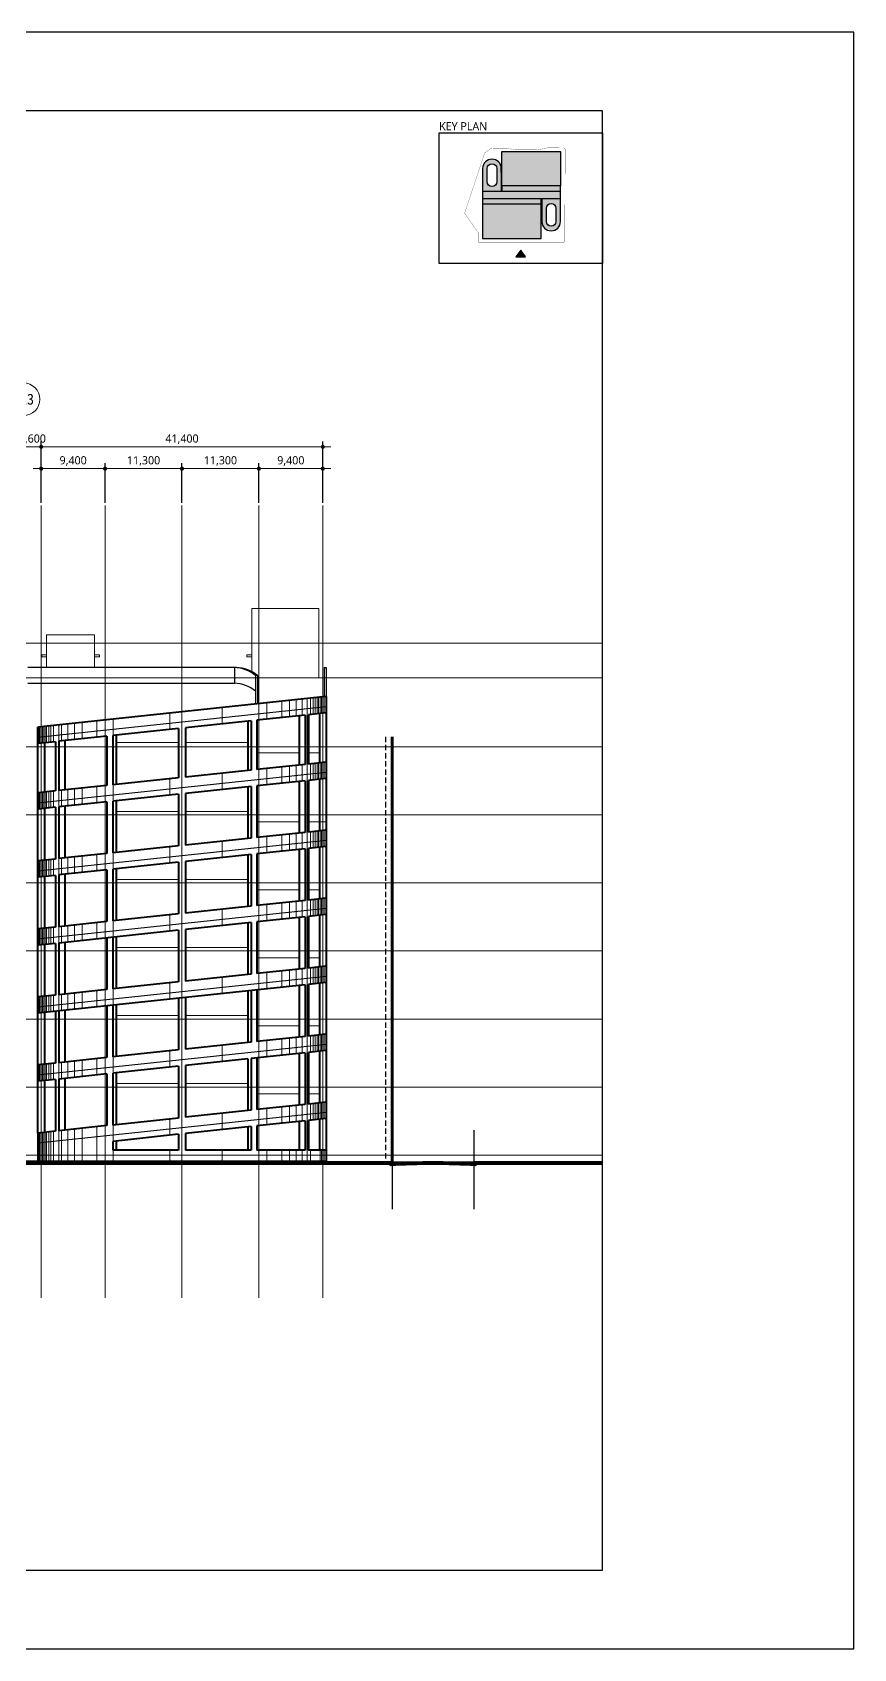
# Model space of a CAD drawing. Header units: millimetres. Extents: x 1680000 to 3024000, y 712800 to 950400.
# Drawn here: x 2903260 to 3024000, y 712800 to 950400 of the extents above; entities that cross this region are included whole.
import ezdxf
from ezdxf.enums import TextEntityAlignment as Align

# ---------------------------------------------------------------- set-up
doc = ezdxf.new("R2010")
doc.units = ezdxf.units.MM
for name, pattern in [('CEN', [62, 60, -1, 0, -1]), ('DASHDOTX2', [2, 1, -0.5, 0, -0.5]), ('DASHEDX2', [1.5, 1, -0.5]), ('HIDDEN', [0.375, 0.25, -0.125]), ('JIS_09_15', [18.9, 15, -0.9, 0.6, -0.9, 0.6, -0.9]), ('PHANTOM', [63.5, 31.75, -6.35, 6.35, -6.35, 6.35, -6.35])]:
    doc.linetypes.add(name, pattern=pattern)
doc.layers.get('Defpoints').update_dxf_attribs({"color": 140})
doc.layers.add('0_검토', color=1, linetype='HIDDEN')
doc.layers.add('색상', color=7, linetype='Continuous')
for name, color, linetype, lineweight in [('A-AXIS-LINE', 1, 'CEN', 15), ('A-BOND-LIN1', 4, 'DASHDOTX2', 25), ('A-BOND-LIN2', 4, 'DASHEDX2', 25), ('A-ELEV-LIN1', 2, 'Continuous', 40), ('A-ELEV-LIN3', 8, 'Continuous', 18)]:
    doc.layers.add(name, color=color, linetype=linetype, lineweight=lineweight)
doc.layers.add('A-XXXX-NPLT', color=144, linetype='Continuous', lineweight=15, plot=False)
doc.styles.add('HY울릉도L', font='')
doc.styles.add('돋움체', font='')
doc.styles.add('맑은고딕', font='malgun.ttf')
doc.styles.get('HY울릉도L').set_extended_font_data('HYwulM')
doc.styles.get('돋움체').set_extended_font_data('DotumChe')
doc.dimstyles.new('CDIM', dxfattribs={"dimtxt": 3, "dimasz": 1.5, "dimexe": 2, "dimexo": 1, "dimgap": 1, "dimtad": 1, "dimdec": 0, "dimrnd": 0.5, "dimzin": 0, "dimdsep": 32, "dimlunit": 6, "dimtxsty": 'HY울릉도L', "dimblk1": '_CIDOT', "dimblk2": '_CIDOT', "dimsah": 1, "dimcen": 5.5, "dimclrd": 2, "dimclre": 2, "dimclrt": 7, "dimadec": 0, "dimazin": 0, "dimtfac": 1, "dimtdec": 0, "dimtix": 1, "dimtmove": 2, "dimatfit": 1, "dimldrblk": '_CIDOT', "dimfxl": 1, "dimtolj": 1, "dimtzin": 0, "dimlwd": -1, "dimarcsym": 0})

# ---------------------------------------------------------------- blocks, each defined once
blk = doc.blocks.new('axis')
at = {"layer": 'A-AXIS-LINE'}
for p, q in [((4621438.1, -355868.7), (4883538.1, -355868.7)), ((4621438.1, -360968.7), (4883538.1, -360968.7)), ((4621438.1, -371118.7), (4883538.1, -371118.7)), ((4621438.1, -381118.7), (4883538.1, -381118.7)), ((4621438.1, -391118.7), (4883538.1, -391118.7)), ((4621438.1, -401118.7), (4883538.1, -401118.7)), ((4621438.1, -411118.7), (4883538.1, -411118.7)), ((4621438.1, -421118.7), (4883538.1, -421118.7)), ((4621438.1, -431118.7), (4883538.1, -431118.7)), ((4621438.1, -432118.7), (4883538.1, -432118.7))]:
    blk.add_line(p, q, dxfattribs=at)
blk = doc.blocks.new('_CIDOT')
at = {"color": 0, "linetype": 'ByBlock'}
blk.add_line((2, 0), (-1, 0), dxfattribs=at)
at = {"color": 0, "linetype": 'ByBlock', "const_width": 0.5}
blk.add_lwpolyline([(-0.25, 0, 1), (0.25, 0, 1)], format="xyb", close=True, dxfattribs=at)
blk = doc.blocks.new('*D93')
at = {"layer": 'A-XXXX-NPLT', "transparency": 16777216}
for p, q in [((2901360, 889460), (2900760, 889460)), ((2904560, 889460), (2901960, 889460)), ((2905160, 889460), (2905760, 889460))]:
    blk.add_line(p, q, dxfattribs=at)
at = {"layer": 'A-XXXX-NPLT', "lineweight": -2, "transparency": 16777216}
for p, q in [((2901960, 881260), (2901960, 890260)), ((2904560, 881260), (2904560, 890260))]:
    blk.add_line(p, q, dxfattribs=at)
at = {"layer": 'Defpoints', "color": 0, "transparency": 16777216}
for p in [(2901960, 889460), (2901960, 880860), (2904560, 880860)]:
    blk.add_point(p, dxfattribs=at)
at = {"layer": 'A-XXXX-NPLT', "transparency": 16777216, "xscale": 600, "yscale": 600, "zscale": 600}
for p, rotation in [((2901960, 889460), 359.9999999950539), ((2904560, 889460), 179.9999999950539)]:
    blk.add_blockref('_CIDOT', p, dxfattribs=dict(at, rotation=rotation))
at = {"layer": 'A-XXXX-NPLT', "color": 3, "transparency": 16777216, "insert": (2903260, 890581), "char_height": 1200, "attachment_point": 5, "rotation": 360, "style": '맑은고딕'}
blk.add_mtext('\\A1;2,600', dxfattribs=at)
blk = doc.blocks.new('*D94')
at = {"layer": 'A-XXXX-NPLT', "lineweight": -2, "transparency": 16777216}
for p, q in [((2904560, 881260), (2904560, 887060)), ((2913960, 881260), (2913960, 887060))]:
    blk.add_line(p, q, dxfattribs=at)
at = {"layer": 'A-XXXX-NPLT', "transparency": 16777216}
blk.add_line((2913360, 886260), (2905160, 886260), dxfattribs=at)
at = {"layer": 'Defpoints', "color": 0, "transparency": 16777216}
for p in [(2904560, 886260), (2904560, 880860), (2913960, 880860)]:
    blk.add_point(p, dxfattribs=at)
at = {"layer": 'A-XXXX-NPLT', "transparency": 16777216, "xscale": 600, "yscale": 600, "zscale": 600}
for p, rotation in [((2904560, 886260), 179.9999999991542), ((2913960, 886260), 359.9999999991542)]:
    blk.add_blockref('_CIDOT', p, dxfattribs=dict(at, rotation=rotation))
at = {"layer": 'A-XXXX-NPLT', "color": 3, "transparency": 16777216, "insert": (2909260, 887381), "char_height": 1200, "attachment_point": 5, "style": '맑은고딕'}
blk.add_mtext('\\A1;9,400', dxfattribs=at)
blk = doc.blocks.new('*D95')
at = {"layer": 'A-XXXX-NPLT', "lineweight": -2, "transparency": 16777216}
for p, q in [((2913960, 881260), (2913960, 887060)), ((2925260, 881260), (2925260, 887060))]:
    blk.add_line(p, q, dxfattribs=at)
at = {"layer": 'A-XXXX-NPLT', "transparency": 16777216}
blk.add_line((2924660, 886260), (2914560, 886260), dxfattribs=at)
at = {"layer": 'Defpoints', "color": 0, "transparency": 16777216}
for p in [(2913960, 886260), (2913960, 880860), (2925260, 880860)]:
    blk.add_point(p, dxfattribs=at)
at = {"layer": 'A-XXXX-NPLT', "transparency": 16777216, "xscale": 600, "yscale": 600, "zscale": 600, "rotation": 180}
blk.add_blockref('_CIDOT', (2913960, 886260), dxfattribs=at)
at = {"layer": 'A-XXXX-NPLT', "transparency": 16777216, "xscale": 600, "yscale": 600, "zscale": 600}
blk.add_blockref('_CIDOT', (2925260, 886260), dxfattribs=at)
at = {"layer": 'A-XXXX-NPLT', "color": 3, "transparency": 16777216, "insert": (2919610, 887384), "char_height": 1200, "attachment_point": 5, "style": '맑은고딕'}
blk.add_mtext('\\A1;11,300', dxfattribs=at)
blk = doc.blocks.new('*D96')
at = {"layer": 'A-XXXX-NPLT', "lineweight": -2, "transparency": 16777216}
for p, q in [((2925260, 881260), (2925260, 887060)), ((2936560, 881260), (2936560, 887060))]:
    blk.add_line(p, q, dxfattribs=at)
at = {"layer": 'A-XXXX-NPLT', "transparency": 16777216}
blk.add_line((2935960, 886260), (2925860, 886260), dxfattribs=at)
at = {"layer": 'Defpoints', "color": 0, "transparency": 16777216}
for p in [(2925260, 886260), (2925260, 880860), (2936560, 880860)]:
    blk.add_point(p, dxfattribs=at)
at = {"layer": 'A-XXXX-NPLT', "transparency": 16777216, "xscale": 600, "yscale": 600, "zscale": 600}
for p, rotation in [((2925260, 886260), 179.9999999992869), ((2936560, 886260), 359.999999999287)]:
    blk.add_blockref('_CIDOT', p, dxfattribs=dict(at, rotation=rotation))
at = {"layer": 'A-XXXX-NPLT', "color": 3, "transparency": 16777216, "insert": (2930910, 887384), "char_height": 1200, "attachment_point": 5, "style": '맑은고딕'}
blk.add_mtext('\\A1;11,300', dxfattribs=at)
blk = doc.blocks.new('*D86')
at = {"layer": 'A-XXXX-NPLT', "lineweight": -2, "transparency": 16777216}
for p, q in [((2904560, 881260), (2904560, 890260)), ((2945960, 881260), (2945960, 890260))]:
    blk.add_line(p, q, dxfattribs=at)
at = {"layer": 'A-XXXX-NPLT', "transparency": 16777216}
blk.add_line((2945360, 889460), (2905160, 889460), dxfattribs=at)
at = {"layer": 'Defpoints', "color": 0, "transparency": 16777216}
for p in [(2904560, 889460), (2904560, 880860), (2945960, 880860)]:
    blk.add_point(p, dxfattribs=at)
at = {"layer": 'A-XXXX-NPLT', "transparency": 16777216, "xscale": 600, "yscale": 600, "zscale": 600, "rotation": 180}
blk.add_blockref('_CIDOT', (2904560, 889460), dxfattribs=at)
at = {"layer": 'A-XXXX-NPLT', "transparency": 16777216, "xscale": 600, "yscale": 600, "zscale": 600}
blk.add_blockref('_CIDOT', (2945960, 889460), dxfattribs=at)
at = {"layer": 'A-XXXX-NPLT', "color": 3, "transparency": 16777216, "insert": (2925260, 890584), "char_height": 1200, "attachment_point": 5, "style": '맑은고딕'}
blk.add_mtext('\\A1;41,400', dxfattribs=at)
blk = doc.blocks.new('*D87')
at = {"layer": 'A-XXXX-NPLT', "lineweight": -2, "transparency": 16777216}
for p, q in [((2936560, 881260), (2936560, 887060)), ((2945960, 881260), (2945960, 887060))]:
    blk.add_line(p, q, dxfattribs=at)
at = {"layer": 'A-XXXX-NPLT', "transparency": 16777216}
blk.add_line((2945360, 886260), (2937160, 886260), dxfattribs=at)
at = {"layer": 'Defpoints', "color": 0, "transparency": 16777216}
for p in [(2936560, 886260), (2936560, 880860), (2945960, 880860)]:
    blk.add_point(p, dxfattribs=at)
at = {"layer": 'A-XXXX-NPLT', "transparency": 16777216, "xscale": 600, "yscale": 600, "zscale": 600}
for p, rotation in [((2936560, 886260), 179.9999999991542), ((2945960, 886260), 359.9999999991542)]:
    blk.add_blockref('_CIDOT', p, dxfattribs=dict(at, rotation=rotation))
at = {"layer": 'A-XXXX-NPLT', "color": 3, "transparency": 16777216, "insert": (2941260, 887381), "char_height": 1200, "attachment_point": 5, "style": '맑은고딕'}
blk.add_mtext('\\A1;9,400', dxfattribs=at)
blk = doc.blocks.new('램프_남측')
for points in [[(4488164, -4954205), (4478997, -4954205)], [(4498331, -4954205), (4489158, -4954205)], [(4505908, -4955705), (4499689, -4955705)], [(4508864, -4955705), (4507269, -4955705)], [(4488164, -4964355), (4478997, -4964355)], [(4498331, -4964355), (4489158, -4964355)], [(4505908, -4965855), (4499689, -4965855)], [(4509864, -4965855), (4507269, -4965855)], [(4488164, -4974355), (4478997, -4974355)], [(4498331, -4974355), (4489158, -4974355)], [(4505908, -4975855), (4499689, -4975855)], [(4508864, -4975855), (4507269, -4975855)], [(4488164, -4984355), (4478997, -4984355)], [(4498331, -4984355), (4489158, -4984355)], [(4505908, -4985855), (4499689, -4985855)], [(4508864, -4985855), (4507269, -4985855)], [(4488164, -4994355), (4478997, -4994355)], [(4498331, -4994355), (4489158, -4994355)], [(4505908, -4995855), (4499689, -4995855)], [(4508864, -4995855), (4507269, -4995855)], [(4488164, -5004355), (4478997, -5004355)], [(4498331, -5004355), (4489158, -5004355)], [(4505908, -5005855), (4499689, -5005855)], [(4508864, -5005855), (4507269, -5005855)]]:
    blk.add_lwpolyline(points)
at = {"layer": 'A-ELEV-LIN1'}
for p, q in [((4509864, -4947445), (4467464, -4951963)), ((4509864, -4947445), (4509864, -5015855)), ((4498828, -4951021), (4489158, -4952051)), ((4498331, -4951074), (4498331, -4958324)), ((4498828, -4951021), (4498828, -4958271)), ((4506769, -4950175), (4499689, -4950929)), ((4499689, -4950929), (4499689, -4958179)), ((4505908, -4950267), (4505908, -4957517)), ((4506769, -4950175), (4506769, -4957425)), ((4509864, -4949845), (4507269, -4950122)), ((4507269, -4950122), (4507269, -4957372)), ((4508864, -4949952), (4508864, -4957202)), ((4467464, -4957113), (4467464, -4951963)), ((4477631, -4953280), (4470554, -4954034)), ((4471420, -4953941), (4471420, -4961191)), ((4477631, -4953280), (4477631, -4960530)), ((4488164, -4952157), (4478495, -4953187)), ((4478495, -4953187), (4478495, -4960437)), ((4478997, -4953134), (4478997, -4960384)), ((4488164, -4952157), (4488164, -4959407)), ((4489158, -4952051), (4489158, -4959301)), ((4470054, -4954087), (4467464, -4954363)), ((4468464, -4954256), (4468464, -4961506)), ((4470054, -4954087), (4470054, -4961337)), ((4470554, -4954034), (4470554, -4961284)), ((4467464, -4961613), (4467464, -4957113)), ((4498828, -4958271), (4489158, -4959301)), ((4506769, -4957425), (4499689, -4958179)), ((4509864, -4957095), (4507269, -4957372)), ((4477631, -4960530), (4470554, -4961284)), ((4488164, -4959407), (4478495, -4960437)), ((4498828, -4960671), (4489158, -4961701)), ((4498331, -4960724), (4498331, -4968324)), ((4498828, -4960671), (4498828, -4968271)), ((4506769, -4959825), (4499689, -4960579)), ((4499689, -4960579), (4499689, -4968179)), ((4505908, -4959917), (4505908, -4967517)), ((4506769, -4959825), (4506769, -4967425)), ((4509864, -4959495), (4507269, -4959772)), ((4507269, -4959772), (4507269, -4967372)), ((4508864, -4959602), (4508864, -4967202)), ((4470054, -4961337), (4467464, -4961613)), ((4467464, -4967113), (4467464, -4961613)), ((4477631, -4962930), (4470554, -4963684)), ((4477631, -4962930), (4477631, -4970530)), ((4488164, -4961807), (4478495, -4962837)), ((4478495, -4962837), (4478495, -4970437)), ((4478997, -4962784), (4478997, -4970384)), ((4488164, -4961807), (4488164, -4969407)), ((4489158, -4961701), (4489158, -4969301)), ((4470054, -4963737), (4467464, -4964013)), ((4468464, -4963906), (4468464, -4971506)), ((4470054, -4963737), (4470054, -4971337)), ((4470554, -4963684), (4470554, -4971284)), ((4471420, -4963591), (4471420, -4971191)), ((4467464, -4971613), (4467464, -4967113)), ((4506769, -4967425), (4499689, -4968179)), ((4509864, -4967095), (4507269, -4967372)), ((4477631, -4970530), (4470554, -4971284)), ((4488164, -4969407), (4478495, -4970437)), ((4498828, -4968271), (4489158, -4969301)), ((4506769, -4969825), (4499689, -4970579)), ((4499689, -4970579), (4499689, -4978179)), ((4505908, -4969917), (4505908, -4977517)), ((4506769, -4969825), (4506769, -4977425)), ((4509864, -4969495), (4507269, -4969772)), ((4507269, -4969772), (4507269, -4977372)), ((4508864, -4969602), (4508864, -4977202)), ((4470054, -4971337), (4467464, -4971613)), ((4467464, -4977113), (4467464, -4971613)), ((4477631, -4972930), (4470554, -4973684)), ((4477631, -4972930), (4477631, -4980530)), ((4488164, -4971807), (4478495, -4972837)), ((4478495, -4972837), (4478495, -4980437)), ((4478997, -4972784), (4478997, -4980384)), ((4488164, -4971807), (4488164, -4979407)), ((4498828, -4970671), (4489158, -4971701)), ((4489158, -4971701), (4489158, -4979301)), ((4498331, -4970724), (4498331, -4978324)), ((4498828, -4970671), (4498828, -4978271)), ((4470054, -4973737), (4467464, -4974013)), ((4468464, -4973906), (4468464, -4981506)), ((4470054, -4973737), (4470054, -4981337)), ((4470554, -4973684), (4470554, -4981284)), ((4471420, -4973591), (4471420, -4981191)), ((4467464, -4981613), (4467464, -4977113)), ((4506769, -4977425), (4499689, -4978179)), ((4509864, -4977095), (4507269, -4977372)), ((4488164, -4979407), (4478495, -4980437)), ((4498828, -4978271), (4489158, -4979301)), ((4506769, -4979825), (4499689, -4980579)), ((4505908, -4979917), (4505908, -4987517)), ((4506769, -4979825), (4506769, -4987425)), ((4509864, -4979495), (4507269, -4979772)), ((4507269, -4979772), (4507269, -4987372)), ((4508864, -4979602), (4508864, -4987202)), ((4470054, -4981337), (4467464, -4981613)), ((4467464, -4987113), (4467464, -4981613)), ((4477631, -4980530), (4470554, -4981284)), ((4488164, -4981807), (4470554, -4983684)), ((4488164, -4981807), (4488164, -4989407)), ((4498828, -4980671), (4489158, -4981701)), ((4489158, -4981701), (4489158, -4989301)), ((4498331, -4980724), (4498331, -4988324)), ((4498828, -4980671), (4498828, -4988271)), ((4499689, -4980579), (4499689, -4988179)), ((4470054, -4983737), (4467464, -4984013)), ((4468464, -4983906), (4468464, -4991506)), ((4470054, -4983737), (4470054, -4991337)), ((4470554, -4983684), (4470554, -4991284)), ((4471420, -4983591), (4471420, -4991191)), ((4477631, -4982930), (4477631, -4990530)), ((4478495, -4982837), (4478495, -4990437)), ((4478997, -4982784), (4478997, -4990384)), ((4467464, -4991613), (4467464, -4987113)), ((4509864, -4987095), (4507269, -4987372)), ((4488164, -4989407), (4478495, -4990437)), ((4498828, -4988271), (4489158, -4989301)), ((4506769, -4987425), (4499689, -4988179)), ((4509864, -4989495), (4507269, -4989772)), ((4506769, -4989825), (4467464, -4994013)), ((4470054, -4991337), (4467464, -4991613)), ((4467464, -4997113), (4467464, -4991613)), ((4477631, -4990530), (4470554, -4991284)), ((4488164, -4991807), (4488164, -4999407)), ((4489158, -4991701), (4489158, -4999301)), ((4498331, -4990724), (4498331, -4998324)), ((4498828, -4990671), (4498828, -4998271)), ((4499689, -4990579), (4499689, -4998179)), ((4505908, -4989917), (4505908, -4997517)), ((4506769, -4989825), (4506769, -4997425)), ((4507269, -4989772), (4507269, -4997372)), ((4508864, -4989602), (4508864, -4997202)), ((4468464, -4993906), (4468464, -5001506)), ((4470054, -4993737), (4470054, -5001337)), ((4470554, -4993684), (4470554, -5001284)), ((4471420, -4993591), (4471420, -5001191)), ((4477631, -4992930), (4477631, -5000530)), ((4478495, -4992837), (4478495, -5000437)), ((4478997, -4992784), (4478997, -5000384)), ((4467464, -5001613), (4467464, -4997113)), ((4498828, -4998271), (4489158, -4999301)), ((4506769, -4997425), (4499689, -4998179)), ((4509864, -4997095), (4507269, -4997372)), ((4470054, -5001337), (4467464, -5001613)), ((4477631, -5000530), (4470554, -5001284)), ((4488164, -4999407), (4478495, -5000437)), ((4498331, -5000724), (4489158, -5001701)), ((4498331, -5000724), (4498331, -5008324)), ((4506769, -4999825), (4498828, -5000671)), ((4498828, -5000671), (4498828, -5008271)), ((4499689, -5000579), (4499689, -5008179)), ((4505908, -4999917), (4505908, -5007517)), ((4506769, -4999825), (4506769, -5007425)), ((4509864, -4999495), (4507269, -4999772)), ((4507269, -4999772), (4507269, -5007372)), ((4508864, -4999602), (4508864, -5007202)), ((4467464, -5007113), (4467464, -5001613)), ((4470054, -5003737), (4467464, -5004013)), ((4470054, -5003737), (4470054, -5011337)), ((4477631, -5002930), (4470554, -5003684)), ((4470554, -5003684), (4470554, -5011284)), ((4471420, -5003591), (4471420, -5011191)), ((4477631, -5002930), (4477631, -5010530)), ((4488164, -5001807), (4478495, -5002837)), ((4478495, -5002837), (4478495, -5010437)), ((4478997, -5002784), (4478997, -5010384)), ((4488164, -5001807), (4488164, -5009407)), ((4489158, -5001701), (4489158, -5009301)), ((4468464, -5003906), (4468464, -5011506)), ((4467464, -5011613), (4467464, -5007113)), ((4498828, -5008271), (4489158, -5009301)), ((4506769, -5007425), (4499689, -5008179)), ((4509864, -5007095), (4507269, -5007372)), ((4477631, -5010530), (4470554, -5011284)), ((4488164, -5009407), (4478495, -5010437)), ((4498828, -5010671), (4489158, -5011701)), ((4498331, -5010724), (4498331, -5014155)), ((4498828, -5010671), (4498828, -5014155)), ((4506769, -5009825), (4499689, -5010579)), ((4499689, -5010579), (4499689, -5014155)), ((4505908, -5009917), (4505908, -5014155)), ((4506769, -5009825), (4506769, -5014155)), ((4509864, -5009495), (4507269, -5009772)), ((4507269, -5009772), (4507269, -5014155)), ((4508864, -5009602), (4508864, -5014155)), ((4470054, -5011337), (4467464, -5011613)), ((4467464, -5011613), (4467464, -5015854)), ((4488164, -5011807), (4478495, -5012837)), ((4478495, -5012837), (4478495, -5014155)), ((4478997, -5012784), (4478997, -5014155)), ((4488164, -5011807), (4488164, -5014155)), ((4489158, -5011701), (4489158, -5014155)), ((4488164, -5014155), (4478495, -5014155)), ((4498828, -5014155), (4489158, -5014155)), ((4506769, -5014155), (4499689, -5014155)), ((4509864, -5014155), (4507269, -5014155))]:
    blk.add_line(p, q, dxfattribs=at)
at = {"layer": 'A-ELEV-LIN3'}
for p, q in [((4494553, -4949077), (4494553, -4951477)), ((4501153, -4948373), (4501153, -4950773)), ((4503353, -4948139), (4503353, -4950539)), ((4504453, -4948022), (4504453, -4950422)), ((4505453, -4947915), (4505453, -4950315)), ((4506353, -4947819), (4506353, -4950219)), ((4507053, -4947745), (4507053, -5015855)), ((4507553, -4947691), (4507553, -4950091)), ((4507953, -4947649), (4507953, -4950049)), ((4508253, -4947617), (4508253, -4950017)), ((4508553, -4947585), (4508553, -4949985)), ((4508753, -4947564), (4508753, -4949964)), ((4508953, -4947542), (4508953, -4949942)), ((4509153, -4947521), (4509153, -4949921)), ((4509353, -4947500), (4509353, -4949900)), ((4509553, -4947478), (4509553, -4949878)), ((4471869, -4951493), (4471869, -4953893)), ((4472869, -4951387), (4472869, -4953787)), ((4473969, -4951270), (4473969, -4953670)), ((4476169, -4951035), (4476169, -4953435)), ((4478569, -4950801), (4478569, -4953180)), ((4486858, -4949896), (4486858, -4952296)), ((4467619, -4951946), (4467619, -4954346)), ((4467769, -4951930), (4467769, -4954330)), ((4467969, -4951909), (4467969, -4954309)), ((4468169, -4951888), (4468169, -4954288)), ((4468369, -4951866), (4468369, -4954266)), ((4468569, -4951845), (4468569, -4954245)), ((4468769, -4951824), (4468769, -4954224)), ((4469069, -4951792), (4469069, -4954192)), ((4469369, -4951760), (4469369, -4954160)), ((4469769, -4951717), (4469769, -4954117)), ((4470569, -4951664), (4470569, -4954032)), ((4470969, -4951589), (4470969, -4953989)), ((4501153, -4958023), (4501153, -4960423)), ((4503353, -4957789), (4503353, -4960189)), ((4504453, -4957672), (4504453, -4960072)), ((4505453, -4957565), (4505453, -4959965)), ((4506353, -4957469), (4506353, -4959869)), ((4507553, -4957341), (4507553, -4959741)), ((4507953, -4957299), (4507953, -4959699)), ((4508253, -4957267), (4508253, -4959667)), ((4508553, -4957235), (4508553, -4959635)), ((4508753, -4957214), (4508753, -4959614)), ((4508953, -4957192), (4508953, -4959592)), ((4509153, -4957171), (4509153, -4959571)), ((4509353, -4957150), (4509353, -4959550)), ((4509553, -4957128), (4509553, -4959528)), ((4472869, -4961037), (4472869, -4963437)), ((4473969, -4960920), (4473969, -4963320)), ((4476169, -4960685), (4476169, -4963085)), ((4478569, -4960451), (4478569, -4962830)), ((4486858, -4959537), (4486858, -4961946)), ((4494553, -4958727), (4494553, -4961127)), ((4467619, -4961596), (4467619, -4963996)), ((4467769, -4961580), (4467769, -4963980)), ((4467969, -4961559), (4467969, -4963959)), ((4468169, -4961538), (4468169, -4963938)), ((4468369, -4961516), (4468369, -4963916)), ((4468569, -4961495), (4468569, -4963895)), ((4468769, -4961474), (4468769, -4963874)), ((4469069, -4961442), (4469069, -4963842)), ((4469369, -4961410), (4469369, -4963810)), ((4469769, -4961367), (4469769, -4963767)), ((4470569, -4961314), (4470569, -4963682)), ((4470969, -4961239), (4470969, -4963639)), ((4471869, -4961143), (4471869, -4963543)), ((4501153, -4968023), (4501153, -4970423)), ((4503353, -4967789), (4503353, -4970189)), ((4504453, -4967672), (4504453, -4970072)), ((4505453, -4967565), (4505453, -4969965)), ((4506353, -4967469), (4506353, -4969869)), ((4507553, -4967341), (4507553, -4969741)), ((4507953, -4967299), (4507953, -4969699)), ((4508253, -4967267), (4508253, -4969667)), ((4508553, -4967235), (4508553, -4969635)), ((4508753, -4967214), (4508753, -4969614)), ((4508953, -4967192), (4508953, -4969592)), ((4509153, -4967171), (4509153, -4969571)), ((4509353, -4967150), (4509353, -4969550)), ((4509553, -4967128), (4509553, -4969528)), ((4478569, -4970451), (4478569, -4972830)), ((4486858, -4969537), (4486858, -4971946)), ((4494553, -4968727), (4494553, -4971127)), ((4467619, -4971596), (4467619, -4973996)), ((4467769, -4971580), (4467769, -4973980)), ((4467969, -4971559), (4467969, -4973959)), ((4468169, -4971538), (4468169, -4973938)), ((4468369, -4971516), (4468369, -4973916)), ((4468569, -4971495), (4468569, -4973895)), ((4468769, -4971474), (4468769, -4973874)), ((4469069, -4971442), (4469069, -4973842)), ((4469369, -4971410), (4469369, -4973810)), ((4469769, -4971367), (4469769, -4973767)), ((4470569, -4971314), (4470569, -4973682)), ((4470969, -4971239), (4470969, -4973639)), ((4471869, -4971143), (4471869, -4973543)), ((4472869, -4971037), (4472869, -4973437)), ((4473969, -4970920), (4473969, -4973320)), ((4476169, -4970685), (4476169, -4973085)), ((4504453, -4977672), (4504453, -4980072)), ((4505453, -4977565), (4505453, -4979965)), ((4506353, -4977469), (4506353, -4979869)), ((4507553, -4977341), (4507553, -4979741)), ((4507953, -4977299), (4507953, -4979699)), ((4508253, -4977267), (4508253, -4979667)), ((4508553, -4977235), (4508553, -4979635)), ((4508753, -4977214), (4508753, -4979614)), ((4508953, -4977192), (4508953, -4979592)), ((4509153, -4977171), (4509153, -4979571)), ((4509353, -4977150), (4509353, -4979550)), ((4509553, -4977128), (4509553, -4979528)), ((4486858, -4979537), (4486858, -4981946)), ((4494553, -4978727), (4494553, -4981127)), ((4501153, -4978023), (4501153, -4980423)), ((4503353, -4977789), (4503353, -4980189)), ((4467619, -4981596), (4467619, -4983996)), ((4467769, -4981580), (4467769, -4983980)), ((4467969, -4981559), (4467969, -4983959)), ((4468169, -4981538), (4468169, -4983938)), ((4468369, -4981516), (4468369, -4983916)), ((4468569, -4981495), (4468569, -4983895)), ((4468769, -4981474), (4468769, -4983874)), ((4469069, -4981442), (4469069, -4983842)), ((4469369, -4981410), (4469369, -4983810)), ((4469769, -4981367), (4469769, -4983767)), ((4470569, -4981314), (4470569, -4983682)), ((4470969, -4981239), (4470969, -4983639)), ((4471869, -4981143), (4471869, -4983543)), ((4472869, -4981037), (4472869, -4983437)), ((4473969, -4980920), (4473969, -4983320)), ((4476169, -4980685), (4476169, -4983085)), ((4478569, -4980451), (4478569, -4982830)), ((4508753, -4987214), (4508753, -4989614)), ((4508953, -4987192), (4508953, -4989592)), ((4509153, -4987171), (4509153, -4989571)), ((4509353, -4987150), (4509353, -4989550)), ((4509553, -4987128), (4509553, -4989528)), ((4486858, -4989546), (4486858, -4991946)), ((4494553, -4988727), (4494553, -4991127)), ((4501153, -4988023), (4501153, -4990423)), ((4503353, -4987789), (4503353, -4990189)), ((4504453, -4987672), (4504453, -4990072)), ((4505453, -4987565), (4505453, -4989965)), ((4506353, -4987469), (4506353, -4989869)), ((4507553, -4987341), (4507553, -4989741)), ((4507953, -4987299), (4507953, -4989699)), ((4508253, -4987267), (4508253, -4989667)), ((4508553, -4987235), (4508553, -4989635)), ((4467619, -4991596), (4467619, -4993996)), ((4467769, -4991580), (4467769, -4993980)), ((4467969, -4991559), (4467969, -4993959)), ((4468169, -4991538), (4468169, -4993938)), ((4468369, -4991516), (4468369, -4993916)), ((4468569, -4991495), (4468569, -4993895)), ((4468769, -4991474), (4468769, -4993874)), ((4469069, -4991442), (4469069, -4993842)), ((4469369, -4991410), (4469369, -4993810)), ((4469769, -4991367), (4469769, -4993767)), ((4470569, -4991314), (4470569, -4993682)), ((4470969, -4991239), (4470969, -4993639)), ((4471869, -4991143), (4471869, -4993543)), ((4472869, -4991037), (4472869, -4993437)), ((4473969, -4990920), (4473969, -4993320)), ((4476169, -4990685), (4476169, -4993085)), ((4478569, -4990451), (4478569, -4992830)), ((4494553, -4998727), (4494553, -5001127)), ((4501153, -4998023), (4501153, -5000423)), ((4503353, -4997789), (4503353, -5000189)), ((4504453, -4997672), (4504453, -5000072)), ((4505453, -4997565), (4505453, -4999965)), ((4506353, -4997469), (4506353, -4999869)), ((4507553, -4997341), (4507553, -4999741)), ((4507953, -4997299), (4507953, -4999699)), ((4508253, -4997267), (4508253, -4999667)), ((4508553, -4997235), (4508553, -4999635)), ((4508753, -4997214), (4508753, -4999614)), ((4508953, -4997192), (4508953, -4999592)), ((4509153, -4997171), (4509153, -4999571)), ((4509353, -4997150), (4509353, -4999550)), ((4509553, -4997128), (4509553, -4999528)), ((4468769, -5001474), (4468769, -5003874)), ((4469069, -5001442), (4469069, -5003842)), ((4469369, -5001410), (4469369, -5003810)), ((4469769, -5001367), (4469769, -5003767)), ((4470569, -5001314), (4470569, -5003682)), ((4470969, -5001239), (4470969, -5003639)), ((4471869, -5001143), (4471869, -5003543)), ((4472869, -5001037), (4472869, -5003437)), ((4473969, -5000920), (4473969, -5003320)), ((4476169, -5000685), (4476169, -5003085)), ((4478569, -5000451), (4478569, -5002830)), ((4486858, -4999537), (4486858, -5001946)), ((4467619, -5001596), (4467619, -5003996)), ((4467769, -5001580), (4467769, -5003980)), ((4467969, -5001559), (4467969, -5003959)), ((4468169, -5001538), (4468169, -5003938)), ((4468369, -5001516), (4468369, -5003916)), ((4468569, -5001495), (4468569, -5003895)), ((4501153, -5008023), (4501153, -5010423)), ((4503353, -5007789), (4503353, -5010189)), ((4504453, -5007672), (4504453, -5010072)), ((4505453, -5007565), (4505453, -5009965)), ((4506353, -5007469), (4506353, -5009869)), ((4507553, -5007341), (4507553, -5009741)), ((4507953, -5007299), (4507953, -5009699)), ((4508253, -5007267), (4508253, -5009667)), ((4508553, -5007235), (4508553, -5009635)), ((4508753, -5007214), (4508753, -5009614)), ((4508953, -5007192), (4508953, -5009592)), ((4509153, -5007171), (4509153, -5009571)), ((4509353, -5007150), (4509353, -5009550)), ((4509553, -5007128), (4509553, -5009528)), ((4473969, -5010920), (4473969, -5015854)), ((4476169, -5010685), (4476169, -5015854)), ((4478569, -5010430), (4478569, -5012830)), ((4486858, -5009546), (4486858, -5011946)), ((4494553, -5008727), (4494553, -5011127)), ((4467619, -5011596), (4467619, -5015854)), ((4467769, -5011580), (4467769, -5015854)), ((4467969, -5011559), (4467969, -5015854)), ((4468169, -5011538), (4468169, -5015854)), ((4468369, -5011516), (4468369, -5015854)), ((4468569, -5011495), (4468569, -5015854)), ((4468769, -5011474), (4468769, -5015854)), ((4469069, -5011442), (4469069, -5015854)), ((4469369, -5011410), (4469369, -5015854)), ((4469769, -5011367), (4469769, -5015854)), ((4470569, -5011282), (4470569, -5015854)), ((4470969, -5011239), (4470969, -5015854)), ((4471869, -5011143), (4471869, -5015854)), ((4472869, -5011037), (4472869, -5015854)), ((4478569, -5014155), (4478569, -5015854)), ((4486858, -5014155), (4486858, -5015855)), ((4494553, -5014155), (4494553, -5015855)), ((4501153, -5014155), (4501153, -5015855)), ((4503353, -5014155), (4503353, -5015855)), ((4504453, -5014155), (4504453, -5015855)), ((4505453, -5014155), (4505453, -5015855)), ((4506353, -5014155), (4506353, -5015855)), ((4507553, -5014155), (4507553, -5015855)), ((4508953, -5014155), (4508953, -5015855)), ((4509153, -5014155), (4509153, -5015855)), ((4509353, -5014155), (4509353, -5015855)), ((4509553, -5014155), (4509553, -5015855))]:
    blk.add_line(p, q, dxfattribs=at)
at = {"layer": 'Defpoints'}
for p, q in [((4509864, -4948945), (4467464, -4953463)), ((4509864, -4958595), (4467464, -4963113)), ((4509864, -4968595), (4467464, -4973113)), ((4509864, -4978595), (4467464, -4983113)), ((4509864, -4988595), (4467464, -4993113)), ((4509864, -4998595), (4467464, -5003113)), ((4509864, -5008595), (4467464, -5013113))]:
    blk.add_line(p, q, dxfattribs=at)

msp = doc.modelspace()

# ---------------------------------------------------------------- hatches: boundary and pattern name
h = msp.add_hatch(color=253)
h.dxf.hatch_style = 1
h.paths.add_polyline_path([(2980902.6, 932861.3), (2972298.2, 932861.3), (2972298.2, 927811.9), (2980902.6, 927811.9)])
h.paths.add_polyline_path([(2978064.6, 925161.8), (2969460.2, 925161.8), (2969460.2, 920112.9), (2978064.6, 920112.9)])
h = msp.add_hatch(color=251)
h.dxf.hatch_style = 1
h.paths.add_polyline_path([(2974340, 917400), (2975780, 917400), (2975060, 918360)])
at = {"layer": '색상'}
h = msp.add_hatch(color=254, dxfattribs=at)
h.dxf.hatch_style = 1
h.paths.add_polyline_path([(2972201.2, 930385.2, 0.41421356), (2970830.7, 931755.7, 0.41421356), (2969460.2, 930385.2), (2969460.2, 929771.1), (2969460.2, 927036.5), (2972201.2, 927036.5)])
h.paths.add_polyline_path([(2970830.7, 927747.6, -0.41421356), (2970132.5, 928445.8), (2970132.5, 929060), (2970132.5, 929706.4), (2970132.5, 930385.2, -0.41421356), (2970830.7, 931083.4, -0.41421356), (2971528.9, 930385.2), (2971528.9, 929771.1), (2971528.9, 929124.6), (2971528.9, 928445.8, -0.41421356)], flags=16)
h.paths.add_polyline_path([(2980902.6, 927811.9), (2972298.2, 927811.9), (2972298.2, 927036.5), (2980902.6, 927036.5)])
h.paths.add_polyline_path([(2980902.6, 927036.5), (2969460.2, 927036.5), (2969460.2, 925937.5), (2980902.6, 925937.5)])
h.paths.add_polyline_path([(2978064.6, 925937.5), (2969460.2, 925937.5), (2969460.2, 925161.8), (2978064.6, 925161.8)])
h.paths.add_polyline_path([(2980902.6, 925937.5), (2978161.6, 925937.5), (2978161.6, 923914.1), (2978161.6, 922588.8, 0.41421356), (2979532.1, 921218.3, 0.41421356), (2980902.6, 922588.8), (2980902.6, 923267.6), (2980902.6, 923914.1)])
h.paths.add_polyline_path([(2980230.3, 924528.2), (2980230.3, 923914.1), (2980230.3, 923267.6), (2980230.3, 922588.8, -0.41421356), (2979532.1, 921890.7, -0.41421356), (2978833.9, 922588.8), (2978833.9, 923203), (2978833.9, 923849.5), (2978833.9, 924528.2, -0.41421356), (2979532.1, 925226.4, -0.41421356)], flags=16)

# ---------------------------------------------------------------- linework, layer by layer
for p, q in [((2969460.2, 930385.2), (2969460.2, 929771.1)), ((2969460.2, 929771.1), (2969460.2, 925161.8)), ((2972201.2, 930385.2), (2972201.2, 927036.5)), ((2972201.2, 929771.1), (2972201.2, 930385.2)), ((2969460.2, 927036.5), (2980902.6, 927036.5)), ((2972298.2, 927811.9), (2972298.2, 927036.5)), ((2980902.6, 923914.1), (2980902.6, 927811.9)), ((2980902.6, 925937.5), (2969460.2, 925937.5)), ((2978064.6, 925161.8), (2978064.6, 925937.5)), ((2978161.6, 925937.5), (2978161.6, 923914.1)), ((2978161.6, 923914.1), (2978161.6, 922588.8)), ((2980902.6, 923267.6), (2980902.6, 923914.1)), ((2980902.6, 922588.8), (2980902.6, 923267.6)), ((2932960, 857010), (2932960, 854710)), ((2936060, 855845), (2936060, 851661.3)), ((2936360, 855845), (2936060, 855845)), ((2936360, 855845), (2936360, 851693.3)), ((2946160, 857010), (2946160, 852737.5)), ((2946160, 857010), (2946460, 857010)), ((2946460, 857010), (2946460, 852769.4))]:
    msp.add_line(p, q)
at = {"ltscale": 100}
msp.add_lwpolyline([(2987060, 935640), (2987060, 916440), (2963060, 916440), (2963060, 935640)], close=True, dxfattribs=at)
for points in [[(2972298.2, 932861.3), (2980902.6, 932861.3), (2980902.6, 927811.9), (2972298.2, 927811.9)], [(2969460.2, 920112.9), (2978064.6, 920112.9), (2978064.6, 925161.8), (2969460.2, 925161.8)], [(2974340, 917400), (2975780, 917400), (2975060, 918360)]]:
    msp.add_lwpolyline(points, close=True)
for points in [[(2971528.9, 930385.2), (2971528.9, 929771.1), (2971528.9, 929124.6), (2971528.9, 928445.8, -0.41421356), (2970830.7, 927747.6, -0.41421356), (2970132.5, 928445.8), (2970132.5, 929060), (2970132.5, 929706.4), (2970132.5, 930385.2, -0.41421356), (2970830.7, 931083.4, -0.41421356), (2971528.9, 930385.2)], [(2980230.3, 924528.2), (2980230.3, 923914.1), (2980230.3, 923267.6), (2980230.3, 922588.8, -0.41421356), (2979532.1, 921890.7, -0.41421356), (2978833.9, 922588.8), (2978833.9, 923203), (2978833.9, 923849.5), (2978833.9, 924528.2, -0.41421356), (2979532.1, 925226.4, -0.41421356), (2980230.3, 924528.2)]]:
    msp.add_lwpolyline(points, format="xyb", close=True)
msp.add_lwpolyline([(2936360, 855845, 0.18169965), (2933263.6, 857010), (2902610, 857010)], format="xyb")
msp.add_lwpolyline([(2902610, 854710), (2932960, 854710)])
for centre, radius, start, end in [((2970830.7, 930385.2), 1370.5, 90, 180), ((2970830.7, 930385.2), 1370.5, 0, 90), ((2979532.1, 922588.8), 1370.5, 180, 270), ((2979532.1, 922588.8), 1370.5, 270, 0), ((2932932.3, 852229.2), 4780.9, 49.139357, 89.667555), ((2932879.1, 849787.8), 4922.9, 49.7481, 89.057994)]:
    msp.add_arc(centre, radius, start, end)
at = {"layer": '0_검토'}
for points in [[(2956155.5, 789087.1), (2956155.5, 777405.1)], [(2968155.5, 789087.1), (2968155.5, 777405.1)]]:
    msp.add_lwpolyline(points, dxfattribs=at)
at = {"layer": 'A-AXIS-LINE'}
for p, q in [((2904560, 880860), (2904560, 764360)), ((2913960, 880860), (2913960, 764360)), ((2925260, 880860), (2925260, 764360)), ((2936560, 880860), (2936560, 764360)), ((2945960, 880860), (2945960, 764360))]:
    msp.add_line(p, q, dxfattribs=at)
at = {"layer": 'A-BOND-LIN1', "color": 1, "linetype": 'PHANTOM', "ltscale": 50, "const_width": 32.3}
msp.add_lwpolyline([(2968124.9, 927759.4), (2969762.2, 932667.9), (2970654.2, 933309.1), (2971089.9, 933374.2), (2971862.8, 933368.4), (2972486.4, 933371.6), (2973030.6, 933371.8), (2973930.1, 933189.6), (2974289.7, 933116.8), (2977318.5, 933111.4), (2977803.7, 933194.8), (2978474.3, 933312.4), (2978981.5, 933405.6), (2981348.7, 933449.4), (2981581.5, 933214.8), (2981581.1, 933148.5), (2981580.6, 933060.2), (2981579.2, 932822), (2981568.8, 927756.2), (2981530, 919685.4), (2981299, 919458.3), (2968865.3, 919458.3), (2968855.5, 920891.5), (2966803.4, 923815), (2967647.4, 926343.2), (2968003.5, 927410.1), (2968120.4, 927759.3)], close=True, dxfattribs=at)
at = {"layer": 'A-BOND-LIN1', "linetype": 'JIS_09_15', "ltscale": 800, "const_width": 400}
msp.add_lwpolyline([(2956155.5, 846860), (2956155.5, 784360)], dxfattribs=at)
at = {"layer": 'A-BOND-LIN2', "ltscale": 800}
msp.add_line((2955155.5, 846860), (2955155.5, 784360), dxfattribs=at)
at = {"layer": 'A-ELEV-LIN1'}
for points in [[(2724960, 784185.2, -0.01322475), (2760227.5, 784060), (2760227.5, 784360), (2956155.5, 784360), (2956155.5, 784210, -0.025), (2968155.5, 784210), (2968155.5, 784360), (2987060, 784360)], [(2724960, 784035.2, -0.01328401), (2760377.5, 783905.4), (2760377.5, 784210), (2956005.5, 784210), (2956005.5, 784052.2, -0.02565791), (2968305.5, 784052.2), (2968305.5, 784210), (2987060, 784210)], [(2724960, 783885.1, -0.0133433), (2760527.5, 783750.8), (2760527.5, 784060), (2955855.5, 784060), (2955855.5, 783894.2, -0.02631753), (2968455.5, 783894.2), (2968455.5, 784060), (2987060, 784060)]]:
    msp.add_lwpolyline(points, format="xyb", dxfattribs=at)
msp.add_lwpolyline([(2769310, 784460), (2946460, 784460)], dxfattribs=at)
at = {"layer": 'A-ELEV-LIN3'}
msp.add_line((2946160, 855510), (2936160.8, 855510), dxfattribs=at)
msp.add_lwpolyline([(2935510, 856437.7), (2935510, 865710), (2935510, 865710), (2935510, 865710), (2945360, 865710), (2945360, 855510)], dxfattribs=at)
at = {"layer": 'A-ELEV-LIN3', "color": 9, "true_color": 0xc7c8ca}
for points in [[(2912410, 857010), (2912410, 861810), (2905360, 861810), (2905360, 857010)], [(2904635, 858590), (2905360, 858590), (2905360, 858890), (2904635, 858890), (2904635, 858590)], [(2913135, 858590), (2912410, 858590), (2912410, 858890), (2913135, 858890), (2913135, 858590)]]:
    msp.add_lwpolyline(points, dxfattribs=at)
at = {"layer": 'A-ELEV-LIN3'}
msp.add_lwpolyline([(2934785, 858590), (2935510, 858590), (2935510, 858890), (2934785, 858890)], close=True, dxfattribs=at)
at = {"layer": 'A-XXXX-NPLT'}
for points in [[(2688000, 950400), (3024000, 950400), (3024000, 712800), (2688000, 712800)], [(2987060, 724360), (2699560, 724360), (2699560, 938840), (2987060, 938840)]]:
    msp.add_lwpolyline(points, close=True, dxfattribs=at)
msp.add_circle((2901960, 896460), 2400, dxfattribs=at)
at = {"layer": 'Defpoints'}
for points in [[(3024000, 950400), (2688000, 950400), (2688000, 712800), (3024000, 712800)], [(2987060, 938840), (2699560, 938840), (2699560, 724360), (2987060, 724360)]]:
    msp.add_lwpolyline(points, close=True, dxfattribs=at)

# ---------------------------------------------------------------- block references
at = {"layer": 'A-AXIS-LINE'}
msp.add_blockref('axis', (-1896478.1, 1216478.7), dxfattribs=at)
at = {"layer": 'A-ELEV-LIN3', "color": 6}
msp.add_blockref('램프_남측', (-1563404, 5800214.6), dxfattribs=at)

# ---------------------------------------------------------------- texts
at = {"ltscale": 100, "style": '맑은고딕'}
msp.add_text('KEY PLAN', height=1200, dxfattribs=at).set_placement((2963060, 935640), align=Align.BOTTOM_LEFT)
at = {"layer": 'A-XXXX-NPLT', "style": '돋움체'}
msp.add_text('X13', height=1600, dxfattribs=at).set_placement((2901960, 896460), align=Align.MIDDLE)

# ---------------------------------------------------------------- dimensions: what is measured, and where the dimension line sits
at = {"layer": 'A-XXXX-NPLT'}
for p1, p2, distance, picture, middle in [((2904560, 880860), (2901960, 880860), -8600, '*D93', (2903260, 890580.7)), ((2945960, 880860), (2904560, 880860), -8600, '*D86', (2925260, 890583.9)), ((2913960, 880860), (2904560, 880860), -5400, '*D94', (2909260, 887380.7)), ((2925260, 880860), (2913960, 880860), -5400, '*D95', (2919610, 887383.9)), ((2936560, 880860), (2925260, 880860), -5400, '*D96', (2930910, 887383.9)), ((2945960, 880860), (2936560, 880860), -5400, '*D87', (2941260, 887380.7))]:
    dim = msp.add_aligned_dim(p1=p1, p2=p2, distance=distance, dimstyle='CDIM', override={"dimscale": 400, "dimtxsty": '맑은고딕', "dimclrd": 256, "dimclre": 256, "dimclrt": 3}, dxfattribs=at)
    dim.commit()
    dim.dimension.update_dxf_attribs({"geometry": picture, "text_midpoint": middle})

doc.saveas('drawing.dxf')
